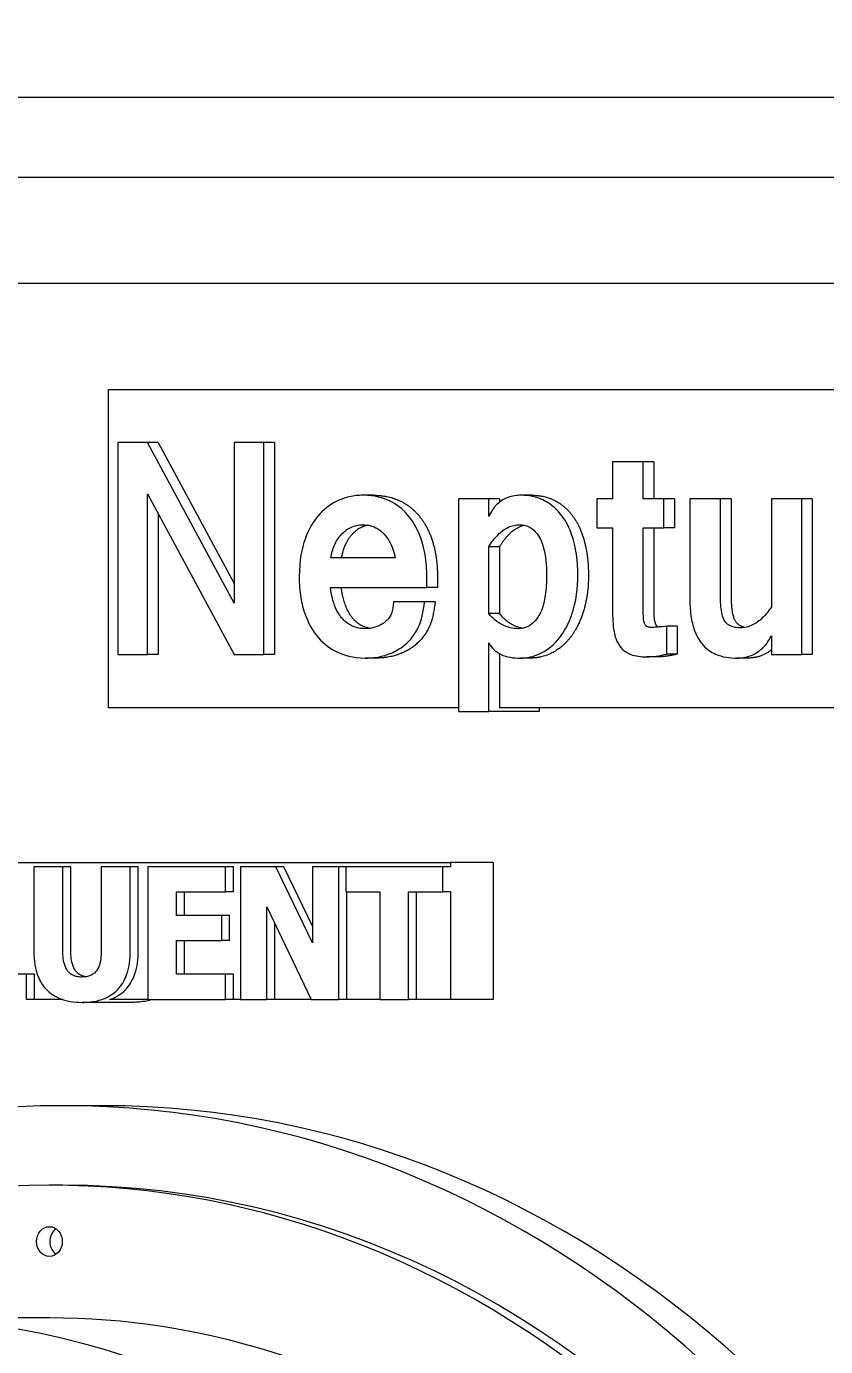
# Model space of a CAD drawing. Header units: inches. Extents: x 19 to 503, y 7 to 322.
# Drawn here: x 371.851 to 373.734, y 122.802 to 125.912 of the extents above; entities that cross this region are included whole.
import ezdxf

# ---------------------------------------------------------------- set-up
doc = ezdxf.new("R2010")
doc.units = ezdxf.units.IN
doc.header["$LTSCALE"] = 15
doc.header["$MEASUREMENT"] = 0
doc.layers.add('Dimension (ANSI)', color=7, linetype='Continuous', lineweight=25)
doc.layers.add('Visible (ANSI)', color=7, linetype='Continuous', lineweight=50)
doc.styles.add('MEMCOR Medium', font='arial.ttf')
doc.dimstyles.new('Default (ANSI)', dxfattribs={"dimscale": 15, "dimtxt": 0.15, "dimasz": 0.098425, "dimexe": 0.125, "dimexo": 0.0625, "dimgap": 0.031496, "dimtad": 0, "dimtih": 1, "dimtoh": 1, "dimdec": 4, "dimrnd": 1e-08, "dimzin": 3, "dimdsep": 46, "dimlunit": 5, "dimtxsty": 'MEMCOR Medium', "dimcen": 0.09, "dimdle": 0.393701, "dimclrd": 256, "dimclre": 256, "dimclrt": 256, "dimadec": 0, "dimazin": 1, "dimtfac": 0.8, "dimtofl": 0, "dimtmove": 0, "dimatfit": 3, "dimfxl": 1, "dimfrac": 1, "dimtolj": 1, "dimtzin": 4, "dimlwd": -1, "dimlwe": -1, "dimarcsym": 0})

# ---------------------------------------------------------------- blocks, each defined once
blk = doc.blocks.new('*D25')
at = {"layer": 'Defpoints', "color": 0, "transparency": 16777216}
for p in [(386.2206, 149.7594), (323.7985, 58.4914), (366.6329, 58.4914)]:
    blk.add_point(p, dxfattribs=at)
at = {"layer": 'Dimension (ANSI)', "transparency": 16777216}
for p, q in [((385.2831, 149.7594), (321.9235, 149.7594)), ((323.7985, 148.283), (323.7985, 114.595)), ((323.7985, 59.9677), (323.7985, 95.4736)), ((365.6954, 58.4914), (321.9235, 58.4914))]:
    blk.add_line(p, q, dxfattribs=at)
for points in [[(323.5524, 148.283), (324.0445, 148.283), (323.7985, 149.7594)], [(323.5524, 59.9677), (324.0445, 59.9677), (323.7985, 58.4914)]]:
    blk.add_solid(points, dxfattribs=at)
at = {"layer": 'Dimension (ANSI)', "transparency": 16777216, "char_height": 2.25, "attachment_point": 5, "style": 'MEMCOR Medium'}
for s, insert in [('\\A1; \\fArial|b0|i0;\\H2.2500;91{\\H0.8x;\\S1#4;} in', (323.7985, 107.3296)), ('\\A1;[2318.2 mm]{\\P\\fArial|b0|i0;\\H2.2500;SHIPPING\\P\\fArial|b0|i0;\\H2.2500;HEIGHT\\P\\fArial|b0|i0;\\H2.2500;REF.}', (323.7985, 97.7689))]:
    blk.add_mtext(s, dxfattribs=dict(at, insert=insert))

msp = doc.modelspace()

# ---------------------------------------------------------------- linework, layer by layer
at = {"layer": 'Visible (ANSI)', "linetype": 'Continuous', "lineweight": 18}
for p, q in [((380.535036, 125.74437), (369.449911, 125.74437)), ((368.959428, 125.55687), (380.650771, 125.55687)), ((369.690137, 125.306835), (379.920062, 125.306835)), ((372.044643, 125.056835), (377.565555, 125.056835)), ((372.044643, 124.306835), (372.044643, 125.056835)), ((372.0661, 124.931835), (372.0661, 124.431835)), ((372.136223, 124.931835), (372.0661, 124.931835)), ((372.161223, 124.931835), (372.136223, 124.931835)), ((372.34002, 124.552786), (372.136223, 124.931835)), ((372.161223, 124.931835), (372.34002, 124.599285)), ((372.410582, 124.931835), (372.34002, 124.931835)), ((372.34002, 124.931835), (372.34002, 124.552786)), ((372.435582, 124.931835), (372.410582, 124.931835)), ((372.410582, 124.431835), (372.410582, 124.931835)), ((372.435582, 124.931835), (372.435582, 124.431835)), ((373.303657, 124.885782), (373.231781, 124.885782)), ((373.231781, 124.885782), (373.231781, 124.799244)), ((373.303657, 124.799244), (373.303657, 124.885782)), ((373.328657, 124.885782), (373.303657, 124.885782)), ((373.328657, 124.885782), (373.328657, 124.799244)), ((372.136223, 124.810377), (372.34002, 124.431835)), ((372.136223, 124.431835), (372.136223, 124.810377)), ((372.668994, 124.807341), (372.643994, 124.807341)), ((372.940078, 124.799244), (372.86864, 124.799244)), ((372.86864, 124.799244), (372.86864, 124.298232)), ((372.940078, 124.75724), (372.940078, 124.799244)), ((372.965078, 124.799244), (372.940078, 124.799244)), ((372.965078, 124.799244), (372.965078, 124.790782)), ((373.041776, 124.807341), (373.016776, 124.807341)), ((373.231781, 124.799244), (373.194966, 124.799244)), ((373.194966, 124.799244), (373.194966, 124.730418)), ((373.352744, 124.799244), (373.303657, 124.799244)), ((373.352744, 124.730418), (373.352744, 124.799244)), ((373.377744, 124.799244), (373.352744, 124.799244)), ((373.377744, 124.799244), (373.377744, 124.730418)), ((373.48623, 124.799244), (373.413915, 124.799244)), ((373.413915, 124.799244), (373.413915, 124.562402)), ((373.48623, 124.564932), (373.48623, 124.799244)), ((373.51123, 124.799244), (373.48623, 124.799244)), ((373.51123, 124.799244), (373.51123, 124.564932)), ((373.677316, 124.799244), (373.605878, 124.799244)), ((373.605878, 124.799244), (373.605878, 124.544183)), ((373.677316, 124.431835), (373.677316, 124.799244)), ((373.702316, 124.799244), (373.677316, 124.799244)), ((373.702316, 124.799244), (373.702316, 124.431835)), ((372.161223, 124.763941), (372.161223, 124.431835)), ((373.194966, 124.730418), (373.231781, 124.730418)), ((373.231781, 124.730418), (373.231781, 124.543171)), ((373.303657, 124.540641), (373.303657, 124.730418)), ((373.303657, 124.730418), (373.352744, 124.730418)), ((373.328657, 124.730418), (373.328657, 124.540641)), ((373.377744, 124.730418), (373.352744, 124.730418)), ((372.940078, 124.528495), (372.940078, 124.685883)), ((372.965078, 124.685883), (372.940078, 124.685883)), ((372.965078, 124.685883), (372.965078, 124.528495)), ((372.719815, 124.659568), (372.568173, 124.659568)), ((372.794321, 124.590236), (372.794321, 124.615033)), ((372.819321, 124.615033), (372.819321, 124.590236)), ((372.567296, 124.590236), (372.794321, 124.590236)), ((372.819321, 124.590236), (372.794321, 124.590236)), ((372.788623, 124.556329), (372.715432, 124.556329)), ((372.813623, 124.556329), (372.788623, 124.556329)), ((372.965078, 124.528495), (372.940078, 124.528495)), ((373.359318, 124.433353), (373.359318, 124.498636)), ((373.384318, 124.498636), (373.359318, 124.498636)), ((373.384318, 124.498636), (373.384318, 124.433353)), ((373.605878, 124.475863), (373.605878, 124.431835)), ((372.940078, 124.298232), (372.940078, 124.459669)), ((372.0661, 124.431835), (372.136223, 124.431835)), ((372.161223, 124.431835), (372.136223, 124.431835)), ((372.34002, 124.431835), (372.410582, 124.431835)), ((372.435582, 124.431835), (372.410582, 124.431835)), ((372.674253, 124.423738), (372.649253, 124.423738)), ((372.965078, 124.434495), (372.965078, 124.306835)), ((373.03827, 124.423738), (373.01327, 124.423738)), ((373.336984, 124.426774), (373.311984, 124.426774)), ((373.384318, 124.433353), (373.359318, 124.433353)), ((373.549359, 124.423738), (373.524359, 124.423738)), ((373.605878, 124.431835), (373.677316, 124.431835)), ((373.702316, 124.431835), (373.677316, 124.431835)), ((372.86864, 124.306835), (372.044643, 124.306835)), ((372.86864, 124.298232), (372.940078, 124.298232)), ((373.058828, 124.298232), (372.940078, 124.298232)), ((377.565555, 124.306835), (372.965078, 124.306835)), ((373.058828, 124.306835), (373.058828, 124.298232)), ((371.010018, 123.941835), (372.850322, 123.941835)), ((372.850322, 123.941835), (372.850322, 123.932335)), ((372.950322, 123.941835), (372.850322, 123.941835)), ((372.950322, 123.941835), (372.950322, 123.619335)), ((371.936522, 123.932335), (371.868426, 123.932335)), ((371.868426, 123.932335), (371.868426, 123.732461)), ((371.955272, 123.932335), (371.936522, 123.932335)), ((371.936522, 123.737027), (371.936522, 123.932335)), ((371.955272, 123.737027), (371.955272, 123.932335)), ((372.095559, 123.932335), (372.027463, 123.932335)), ((372.027463, 123.932335), (372.027463, 123.737027)), ((372.114309, 123.932335), (372.095559, 123.932335)), ((372.095559, 123.732715), (372.095559, 123.932335)), ((372.114309, 123.732715), (372.114309, 123.932335)), ((372.319955, 123.932335), (372.136755, 123.932335)), ((372.136755, 123.932335), (372.136755, 123.619335)), ((372.338705, 123.932335), (372.319955, 123.932335)), ((372.319955, 123.872728), (372.319955, 123.932335)), ((372.338705, 123.872728), (372.338705, 123.932335)), ((372.438473, 123.932335), (372.355001, 123.932335)), ((372.355001, 123.932335), (372.355001, 123.619335)), ((372.457223, 123.932335), (372.438473, 123.932335)), ((372.525021, 123.753007), (372.438473, 123.932335)), ((372.525021, 123.791857), (372.457223, 123.932335)), ((372.587186, 123.932335), (372.525021, 123.932335)), ((372.525021, 123.932335), (372.525021, 123.753007)), ((372.603121, 123.932335), (372.587186, 123.932335)), ((372.587186, 123.619335), (372.587186, 123.932335)), ((372.831572, 123.932335), (372.603121, 123.932335)), ((372.603121, 123.932335), (372.603121, 123.872728)), ((372.850322, 123.932335), (372.831572, 123.932335)), ((372.831572, 123.872728), (372.831572, 123.932335)), ((372.204412, 123.817687), (372.204412, 123.872728)), ((372.204412, 123.872728), (372.319955, 123.872728)), ((372.223162, 123.817687), (372.223162, 123.872728)), ((372.338705, 123.872728), (372.319955, 123.872728)), ((372.603121, 123.872728), (372.683299, 123.872728)), ((372.605936, 123.619335), (372.605936, 123.872728)), ((372.683299, 123.872728), (372.683299, 123.619335)), ((372.751395, 123.872728), (372.831572, 123.872728)), ((372.751395, 123.619335), (372.751395, 123.872728)), ((372.770145, 123.619335), (372.770145, 123.872728)), ((372.850322, 123.872728), (372.831572, 123.872728)), ((372.850322, 123.872728), (372.850322, 123.619335)), ((372.310949, 123.817687), (372.204412, 123.817687)), ((372.329699, 123.817687), (372.310949, 123.817687)), ((372.310949, 123.75808), (372.310949, 123.817687)), ((372.329699, 123.75808), (372.329699, 123.817687)), ((372.417166, 123.619335), (372.417166, 123.837471)), ((372.417166, 123.837471), (372.521726, 123.619335)), ((372.435916, 123.619335), (372.435916, 123.798354)), ((372.204412, 123.75808), (372.310949, 123.75808)), ((372.204412, 123.678942), (372.204412, 123.75808)), ((372.223162, 123.678942), (372.223162, 123.75808)), ((372.329699, 123.75808), (372.310949, 123.75808)), ((371.850953, 123.678942), (371.738265, 123.678942)), ((371.869703, 123.678942), (371.850953, 123.678942)), ((371.850953, 123.619335), (371.850953, 123.678942)), ((371.869703, 123.619335), (371.869703, 123.678942)), ((372.319955, 123.678942), (372.204412, 123.678942)), ((372.338705, 123.678942), (372.319955, 123.678942)), ((372.319955, 123.619335), (372.319955, 123.678942)), ((372.338705, 123.619335), (372.338705, 123.678942)), ((371.869703, 123.619335), (371.850953, 123.619335)), ((371.936546, 123.619335), (371.869703, 123.619335)), ((372.100742, 123.61274), (371.981992, 123.61274)), ((372.136755, 123.619335), (372.046705, 123.619335)), ((372.136755, 123.619335), (372.319955, 123.619335)), ((372.338705, 123.619335), (372.319955, 123.619335)), ((372.355001, 123.619335), (372.338705, 123.619335)), ((372.355001, 123.619335), (372.417166, 123.619335)), ((372.435916, 123.619335), (372.417166, 123.619335)), ((372.521726, 123.619335), (372.435916, 123.619335)), ((372.521726, 123.619335), (372.587186, 123.619335)), ((372.605936, 123.619335), (372.587186, 123.619335)), ((372.683299, 123.619335), (372.605936, 123.619335)), ((372.683299, 123.619335), (372.751395, 123.619335)), ((372.770145, 123.619335), (372.751395, 123.619335)), ((372.850322, 123.619335), (372.770145, 123.619335)), ((372.856572, 123.619335), (372.850322, 123.619335)), ((372.950322, 123.619335), (372.856572, 123.619335)), ((372.03017, 123.369335), (371.93642, 123.369335)), ((371.93642, 123.181835), (371.90517, 123.181835)), ((371.90517, 122.869335), (371.53017, 122.869335))]:
    msp.add_line(p, q, dxfattribs=at)
for centre, major_axis, start_param, end_param in [((371.90517, 120.556835), (0, 2.625), 3.1824788, 7.14836042), ((371.93642, 120.556835), (0, 2.8125), 3.61752935, 8.94884126), ((372.03017, 120.556835), (0, 2.8125), 3.61752935, 6.28318531), ((371.93642, 120.556835), (0, 2.625), 3.1687243, 6.28318531), ((371.93642, 123.049231), (0, -0.035), 3.68317357, 5.74160439), ((371.90517, 120.556835), (0, 2.3125), 3.14159265, 6.28318531)]:
    msp.add_ellipse(centre, major_axis=major_axis, ratio=0.8660254, start_param=start_param, end_param=end_param, dxfattribs=at)
for centre, major_axis in [((371.90517, 123.049231), (0, -0.035)), ((371.53017, 120.556835), (0, 2.3125))]:
    msp.add_ellipse(centre, major_axis=major_axis, ratio=0.8660254, dxfattribs=at)
for points, degree, knots in [([(372.643994, 124.807341), (372.633164, 124.807341), (372.622394, 124.806229), (372.600229, 124.801159), (372.590467, 124.797357), (372.56552, 124.784957), (372.550789, 124.773644), (372.527915, 124.746974), (372.516386, 124.729729), (372.499788, 124.682505), (372.493666, 124.654173), (372.493666, 124.615539)], 3, [-1.49193162, -1.49193162, -1.49193162, -1.49193162, -1.29030138, -1.29030138, -1.0712515, -1.0712515, -0.64119148, -0.64119148, -0.29439022, -0.29439022, 0, 0, 0, 0]), ([(372.794321, 124.615033), (372.794321, 124.632509), (372.793078, 124.650039), (372.786661, 124.687587), (372.78167, 124.702475), (372.769243, 124.734226), (372.758831, 124.749918), (372.736654, 124.775556), (372.72239, 124.786304), (372.692289, 124.800594), (372.672086, 124.807341), (372.643994, 124.807341)], 3, [-0.953742878, -0.953742878, -0.953742878, -0.953742878, -0.864238922, -0.864238922, -0.757751945, -0.757751945, -0.52950742, -0.52950742, -0.247180323, -0.247180323, 0, 0, 0, 0]), ([(373.016776, 124.807341), (373.005964, 124.807341), (372.995096, 124.805829), (372.975661, 124.798536), (372.967319, 124.793377), (372.951609, 124.778237), (372.94512, 124.768323), (372.940078, 124.75724)], 3, [-0.275184465, -0.275184465, -0.275184465, -0.275184465, -0.180024512, -0.180024512, -0.095399098, -0.095399098, 0, 0, 0, 0]), ([(373.150011, 124.618576), (373.150011, 124.637659), (373.148622, 124.656751), (373.143121, 124.688792), (373.139219, 124.706589), (373.124842, 124.74132), (373.115907, 124.756262), (373.091438, 124.783289), (373.077899, 124.791554), (373.051575, 124.804109), (373.034337, 124.807341), (373.016776, 124.807341)], 3, [-0.558955892, -0.558955892, -0.558955892, -0.558955892, -0.427301963, -0.427301963, -0.333627639, -0.333627639, -0.250557772, -0.250557772, -0.154511048, -0.154511048, 0, 0, 0, 0]), ([(372.568173, 124.659568), (372.569764, 124.670134), (372.572508, 124.680355), (372.580779, 124.699027), (372.585999, 124.707139), (372.599379, 124.722013), (372.606893, 124.727718), (372.624292, 124.736064), (372.634009, 124.738009), (372.643994, 124.738009)], 3, [-0.311667492, -0.311667492, -0.311667492, -0.311667492, -0.237050543, -0.237050543, -0.16576507, -0.16576507, -0.087852602, -0.087852602, 0, 0, 0, 0]), ([(372.656494, 124.736927), (372.635425, 124.733156), (372.598432, 124.694487), (372.593173, 124.659568)], 2, [0.22302545, 0.22302545, 0.22302545, 1, 2, 2, 2]), ([(372.643994, 124.738009), (372.651102, 124.738009), (372.658145, 124.73703), (372.671522, 124.732654), (372.677635, 124.729443), (372.693867, 124.71716), (372.701164, 124.706763), (372.712596, 124.687443), (372.717213, 124.673942), (372.719815, 124.659568)], 3, [-0.251457438, -0.251457438, -0.251457438, -0.251457438, -0.21404187, -0.21404187, -0.178283825, -0.178283825, -0.111899249, -0.111899249, 0, 0, 0, 0]), ([(372.940078, 124.685883), (372.946502, 124.696207), (372.953843, 124.706121), (372.96926, 124.721605), (372.977135, 124.72766), (372.994334, 124.735925), (373.003184, 124.738009), (373.012393, 124.738009)], 3, [-0.260849088, -0.260849088, -0.260849088, -0.260849088, -0.163914804, -0.163914804, -0.081029131, -0.081029131, 0, 0, 0, 0]), ([(373.012393, 124.738009), (373.016863, 124.738009), (373.021312, 124.73751), (373.029806, 124.735311), (373.033774, 124.733698), (373.04399, 124.727747), (373.049482, 124.722526), (373.062128, 124.705528), (373.066343, 124.693666), (373.074417, 124.66589), (373.076381, 124.642211), (373.076381, 124.618576)], 3, [-0.343912155, -0.343912155, -0.343912155, -0.343912155, -0.317867105, -0.317867105, -0.293187958, -0.293187958, -0.251194999, -0.251194999, -0.180100274, -0.180100274, 0, 0, 0, 0]), ([(372.493666, 124.615539), (372.493666, 124.598776), (372.494802, 124.581885), (372.499373, 124.554542), (372.502636, 124.539425), (372.518742, 124.497678), (372.530364, 124.481728), (372.551944, 124.456849), (372.566806, 124.445652), (372.597859, 124.430972), (372.619111, 124.423738), (372.649253, 124.423738)], 3, [-1.15207317, -1.15207317, -1.15207317, -1.15207317, -0.93289171, -0.93289171, -0.78803686, -0.78803686, -0.5752915, -0.5752915, -0.26521632, -0.26521632, 0, 0, 0, 0]), ([(373.076381, 124.618576), (373.076381, 124.603056), (373.075586, 124.586836), (373.071528, 124.559383), (373.068685, 124.546945), (373.059226, 124.523692), (373.053557, 124.516061), (373.043922, 124.505327), (373.038299, 124.500898), (373.025002, 124.494523), (373.0177, 124.49307), (373.010202, 124.49307)], 3, [-0.302907609, -0.302907609, -0.302907609, -0.302907609, -0.236448124, -0.236448124, -0.183771951, -0.183771951, -0.126677605, -0.126677605, -0.065974246, -0.065974246, 0, 0, 0, 0]), ([(373.01327, 124.423738), (373.029867, 124.423738), (373.045921, 124.427133), (373.072854, 124.440043), (373.088006, 124.449634), (373.112654, 124.47831), (373.124897, 124.496048), (373.146805, 124.557488), (373.150011, 124.590523), (373.150011, 124.618576)], 3, [-1.00371193, -1.00371193, -1.00371193, -1.00371193, -0.65582579, -0.65582579, -0.39249245, -0.39249245, -0.21376441, -0.21376441, 0, 0, 0, 0]), ([(372.649253, 124.49307), (372.638844, 124.49307), (372.628528, 124.494829), (372.612472, 124.502033), (372.604035, 124.506962), (372.590366, 124.52216), (372.583257, 124.531441), (372.574324, 124.555336), (372.568656, 124.571914), (372.567296, 124.590236)], 3, [-1.96156648, -1.96156648, -1.96156648, -1.96156648, -1.05825772, -1.05825772, -0.46701751, -0.46701751, -0.14011971, -0.14011971, 0, 0, 0, 0]), ([(372.592296, 124.590236), (372.593611, 124.572523), (372.607636, 124.531531), (372.629549, 124.505721), (372.651793, 124.495529), (372.66146, 124.494026)], 2, [0, 0, 0, 1, 2, 3, 3.61124941, 3.61124941, 3.61124941]), ([(373.413915, 124.562402), (373.413915, 124.54805), (373.414802, 124.533402), (373.41907, 124.507219), (373.422111, 124.495292), (373.431332, 124.472794), (373.437473, 124.462549), (373.453784, 124.444667), (373.463569, 124.437888), (373.490146, 124.42616), (373.507503, 124.423738), (373.524359, 124.423738)], 3, [-0.548827562, -0.548827562, -0.548827562, -0.548827562, -0.439512351, -0.439512351, -0.34598462, -0.34598462, -0.250058124, -0.250058124, -0.148318491, -0.148318491, 0, 0, 0, 0]), ([(373.532248, 124.495094), (373.526823, 124.495094), (373.521223, 124.495622), (373.511606, 124.498281), (373.507395, 124.500133), (373.500251, 124.505458), (373.497797, 124.508342), (373.493054, 124.515721), (373.491095, 124.521446), (373.487089, 124.538165), (373.48623, 124.55169), (373.48623, 124.564932)], 3, [-0.253422966, -0.253422966, -0.253422966, -0.253422966, -0.213493453, -0.213493453, -0.180698068, -0.180698068, -0.150977621, -0.150977621, -0.100904321, -0.100904321, 0, 0, 0, 0]), ([(373.51123, 124.564932), (373.51123, 124.524952), (373.529353, 124.49923), (373.544517, 124.49624)], 2, [0, 0, 0, 1, 1.72298337, 1.72298337, 1.72298337]), ([(372.649253, 124.423738), (372.662005, 124.423738), (372.674687, 124.425076), (372.69699, 124.430321), (372.709033, 124.434133), (372.731308, 124.44601), (372.744256, 124.454395), (372.765901, 124.479746), (372.771606, 124.490558), (372.781908, 124.512048), (372.786366, 124.533162), (372.788623, 124.556329)], 3, [-0.510586724, -0.510586724, -0.510586724, -0.510586724, -0.395857325, -0.395857325, -0.305816844, -0.305816844, -0.233792858, -0.233792858, -0.177640706, -0.177640706, 0, 0, 0, 0]), ([(372.715432, 124.556329), (372.715005, 124.545489), (372.71373, 124.536063), (372.710867, 124.528196), (372.708725, 124.522426), (372.697446, 124.50946), (372.690557, 124.504349), (372.675019, 124.496875), (372.663447, 124.49307), (372.649253, 124.49307)], 3, [-1.35675121, -1.35675121, -1.35675121, -1.35675121, -0.38738366, -0.38738366, -0.25082013, -0.25082013, -0.12489258, -0.12489258, 0, 0, 0, 0]), ([(373.231781, 124.543171), (373.231781, 124.526328), (373.232182, 124.509405), (373.235362, 124.482461), (373.237881, 124.472586), (373.246585, 124.453915), (373.251529, 124.448221), (373.25921, 124.4406), (373.26539, 124.435839), (373.285669, 124.428186), (373.298851, 124.426774), (373.311984, 124.426774)], 3, [-0.456376523, -0.456376523, -0.456376523, -0.456376523, -0.347954157, -0.347954157, -0.281330285, -0.281330285, -0.211467672, -0.211467672, -0.115556849, -0.115556849, 0, 0, 0, 0]), ([(373.323818, 124.496106), (373.320714, 124.496106), (373.317527, 124.496129), (373.313318, 124.497558), (373.312211, 124.498268), (373.310329, 124.50003), (373.309431, 124.501129), (373.307536, 124.504341), (373.306572, 124.507358), (373.304703, 124.515991), (373.303657, 124.523745), (373.303657, 124.540641)], 3, [-0.460292219, -0.460292219, -0.460292219, -0.460292219, -0.324637621, -0.324637621, -0.26853254, -0.26853254, -0.218737319, -0.218737319, -0.128741654, -0.128741654, 0, 0, 0, 0]), ([(373.328657, 124.540641), (373.328657, 124.522928), (373.331725, 124.505215), (373.336546, 124.49813), (373.339879, 124.497031), (373.340168, 124.496951)], 2, [0, 0, 0, 1, 2, 3, 3.08653024, 3.08653024, 3.08653024]), ([(373.605878, 124.544183), (373.599568, 124.53476), (373.592462, 124.525829), (373.57754, 124.511597), (373.569916, 124.505975), (373.552201, 124.497389), (373.542425, 124.495094), (373.532248, 124.495094)], 3, [-0.259852508, -0.259852508, -0.259852508, -0.259852508, -0.169044662, -0.169044662, -0.089539798, -0.089539798, 0, 0, 0, 0]), ([(373.010202, 124.49307), (373.003641, 124.49307), (372.997128, 124.493773), (372.984433, 124.496756), (372.978369, 124.498966), (372.960183, 124.508153), (372.949453, 124.517352), (372.940078, 124.528495)], 3, [-0.23235467, -0.23235467, -0.23235467, -0.23235467, -0.174633939, -0.174633939, -0.118377074, -0.118377074, 0, 0, 0, 0]), ([(373.359318, 124.498636), (373.355919, 124.498342), (373.341639, 124.497104), (373.335063, 124.496471), (373.331332, 124.496106), (373.323818, 124.496106)], 3, [-0.296822188, -0.296822188, -0.296822188, -0.296822188, -0.06611673, -0.06611673, 0, 0, 0, 0]), ([(373.524359, 124.423738), (373.534842, 124.423738), (373.54529, 124.425192), (373.564657, 124.431973), (373.573275, 124.436897), (373.591251, 124.452296), (373.599365, 124.46337), (373.605878, 124.475863)], 3, [-0.289149274, -0.289149274, -0.289149274, -0.289149274, -0.196914302, -0.196914302, -0.111111337, -0.111111337, 0, 0, 0, 0]), ([(372.940078, 124.459669), (372.943474, 124.453617), (372.947584, 124.448303), (372.957442, 124.439029), (372.96303, 124.435324), (372.982748, 124.425852), (372.998415, 124.423738), (373.01327, 124.423738)], 3, [-0.242357309, -0.242357309, -0.242357309, -0.242357309, -0.187522898, -0.187522898, -0.130708149, -0.130708149, 0, 0, 0, 0]), ([(373.311984, 124.426774), (373.319593, 124.426774), (373.327221, 124.427369), (373.343009, 124.429563), (373.351225, 124.431258), (373.359318, 124.433353)], 3, [-0.13991373, -0.13991373, -0.13991373, -0.13991373, -0.072976112, -0.072976112, 0, 0, 0, 0]), ([(371.868426, 123.732461), (371.868426, 123.721956), (371.869129, 123.711356), (371.872382, 123.691824), (371.874728, 123.68282), (371.882585, 123.663026), (371.888668, 123.653091), (371.902281, 123.638362), (371.911874, 123.629596), (371.944604, 123.615316), (371.963618, 123.61274), (371.981992, 123.61274)], 3, [-0.821877976, -0.821877976, -0.821877976, -0.821877976, -0.654433498, -0.654433498, -0.504909579, -0.504909579, -0.307478412, -0.307478412, -0.16166829, -0.16166829, 0, 0, 0, 0]), ([(371.981992, 123.672347), (371.977449, 123.672347), (371.972822, 123.672771), (371.964534, 123.674813), (371.960789, 123.67627), (371.953676, 123.680697), (371.950497, 123.683649), (371.945458, 123.690694), (371.942639, 123.695762), (371.937424, 123.714104), (371.936522, 123.726031), (371.936522, 123.737027)], 3, [-0.357819749, -0.357819749, -0.357819749, -0.357819749, -0.281802872, -0.281802872, -0.21609433, -0.21609433, -0.146681317, -0.146681317, -0.083787292, -0.083787292, 0, 0, 0, 0]), ([(371.99134, 123.673028), (371.989924, 123.673247), (371.988516, 123.673524), (371.983284, 123.674813), (371.979539, 123.67627), (371.972426, 123.680697), (371.969247, 123.683649), (371.964208, 123.690694), (371.961389, 123.695762), (371.956174, 123.714104), (371.955272, 123.726031), (371.955272, 123.737027)], 3, [-0.305563472, -0.305563472, -0.305563472, -0.305563472, -0.281802872, -0.281802872, -0.21609433, -0.21609433, -0.146681317, -0.146681317, -0.083787292, -0.083787292, 0, 0, 0, 0]), ([(372.027463, 123.737027), (372.027463, 123.729456), (372.027054, 123.721588), (372.024994, 123.708108), (372.023545, 123.702006), (372.019142, 123.69134), (372.016606, 123.68744), (372.010408, 123.680679), (372.006494, 123.677992), (371.995814, 123.67331), (371.988792, 123.672347), (371.981992, 123.672347)], 3, [-0.217363441, -0.217363441, -0.217363441, -0.217363441, -0.17163752, -0.17163752, -0.134758966, -0.134758966, -0.100390194, -0.100390194, -0.059831536, -0.059831536, 0, 0, 0, 0]), ([(371.981992, 123.61274), (371.992968, 123.61274), (372.004121, 123.613628), (372.02431, 123.617823), (372.033576, 123.620827), (372.054831, 123.631658), (372.063467, 123.639584), (372.077636, 123.656444), (372.083589, 123.667421), (372.093476, 123.696452), (372.095559, 123.714717), (372.095559, 123.732715)], 3, [-0.433604472, -0.433604472, -0.433604472, -0.433604472, -0.370673963, -0.370673963, -0.316022801, -0.316022801, -0.237534002, -0.237534002, -0.137141706, -0.137141706, 0, 0, 0, 0]), ([(372.046705, 123.619335), (372.051598, 123.620944), (372.056401, 123.622904), (372.073581, 123.631658), (372.082217, 123.639584), (372.096386, 123.656444), (372.102339, 123.667421), (372.112226, 123.696452), (372.114309, 123.714717), (372.114309, 123.732715)], 3, [-0.345147629, -0.345147629, -0.345147629, -0.345147629, -0.316022801, -0.316022801, -0.237534002, -0.237534002, -0.137141706, -0.137141706, 0, 0, 0, 0]), ([(372.146705, 123.619335), (372.142417, 123.617925), (372.138059, 123.616784), (372.122871, 123.613628), (372.111718, 123.61274), (372.100742, 123.61274)], 3, [0.3451476286, 0.3451476286, 0.3451476286, 0.3451476286, 0.370673963, 0.370673963, 0.4336044716, 0.4336044716, 0.4336044716, 0.4336044716])]:
    msp.add_open_spline(points, degree=degree, knots=knots, dxfattribs=at)
for points in [[(372.668994, 124.807341), (372.702741, 124.807341), (372.758839, 124.781025), (372.798284, 124.730418), (372.819321, 124.659062), (372.819321, 124.615033)], [(373.041776, 124.807341), (373.073332, 124.807341), (373.123733, 124.779507), (373.157918, 124.729406), (373.175011, 124.659568), (373.175011, 124.618576)], [(373.024642, 124.736635), (372.992246, 124.729548), (372.965078, 124.685883)], [(373.175011, 124.618576), (373.175011, 124.575053), (373.154412, 124.503191), (373.118035, 124.452078), (373.067634, 124.423738), (373.03827, 124.423738)], [(372.813623, 124.556329), (372.809679, 124.515843), (372.785574, 124.46979), (372.748759, 124.439426), (372.700987, 124.423738), (372.674253, 124.423738)], [(372.965078, 124.528495), (372.989578, 124.499373), (373.021185, 124.494191)], [(373.605878, 124.443411), (373.582746, 124.423738), (373.549359, 124.423738)], [(373.384318, 124.433353), (373.358898, 124.426774), (373.336984, 124.426774)]]:
    msp.add_open_spline(points, degree=2, dxfattribs=at)

# ---------------------------------------------------------------- dimensions: what is measured, and where the dimension line sits
at = {"layer": 'Dimension (ANSI)'}
dim = msp.add_linear_dim(base=(323.79848, 58.49137), p1=(386.220553, 149.75937), p2=(366.632903, 58.49137), angle=90, text=' \\fArial|b0|i0;\\H2.2500;<> in\\X[2318.2 mm]{\\P\\fArial|b0|i0;\\H2.2500;SHIPPING\\P\\fArial|b0|i0;\\H2.2500;HEIGHT\\P\\fArial|b0|i0;\\H2.2500;REF.}', dimstyle='Default (ANSI)', override={"dimgap": 0.031496, "dimdec": 4, "dimpost": '', "dimtol": 0, "dimlim": 0, "dimtp": 0, "dimtm": 0, "dimtdec": 2, "dimatfit": 1}, dxfattribs=at)
dim.commit()
dim.dimension.update_dxf_attribs({"geometry": '*D25', "text_midpoint": (323.79848, 105.034321), "dimtype": 160})

doc.saveas('drawing.dxf')
